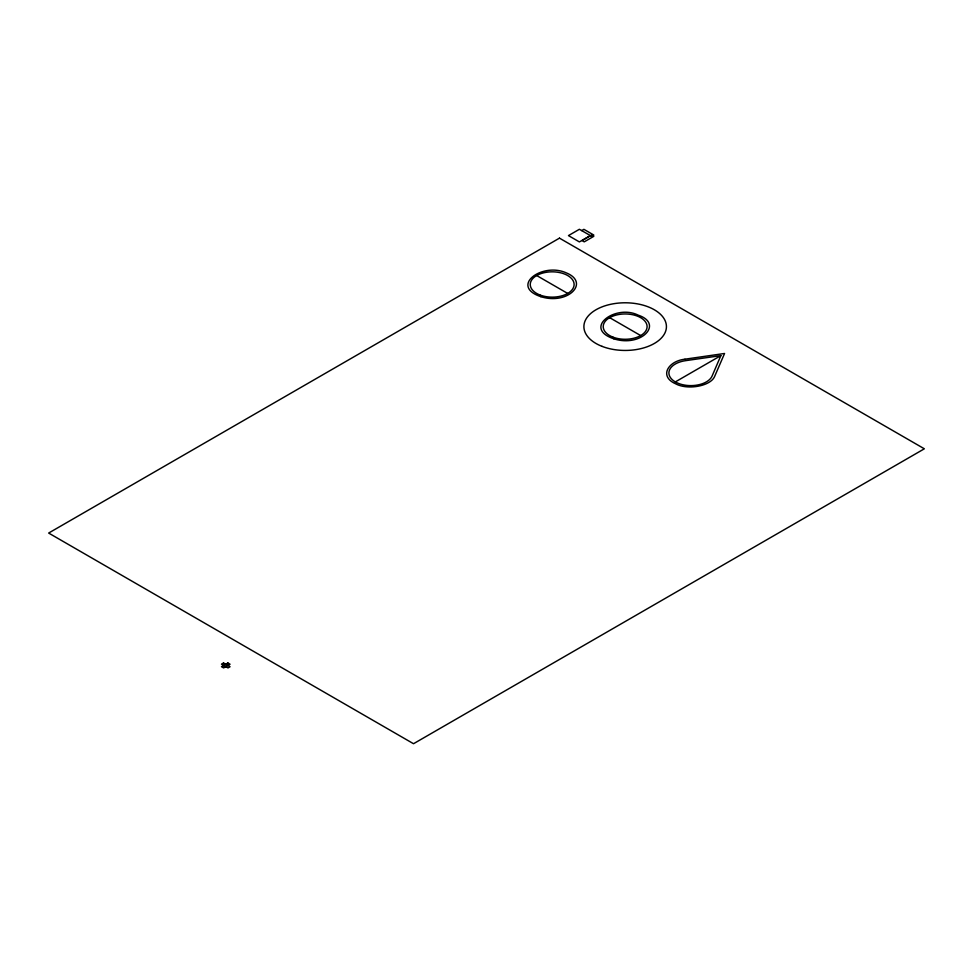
<?xml version="1.0" encoding="UTF-8"?>
<svg xmlns="http://www.w3.org/2000/svg" width="973" height="973" viewBox="0 0 973 973"><rect width="100%" height="100%" fill="white"/><g stroke="black" fill="none" stroke-linecap="round" stroke-linejoin="round"><path stroke-width="1.46" d="M720.859 355.619L712.114 376.004A21.929 12.661 0 0 1 689.054 385.576A21.929 12.661 0 0 1 668.974 373.985A21.929 12.661 0 0 1 685.564 360.667L720.859 355.619L675.323 381.915M581.708 230.589L583.897 229.324L593.822 235.052L591.633 236.317L579.397 229.275L568.451 235.6L579.397 241.924L590.343 235.6M684.87 359.195C668.123 361.105 658.66 376.369 675.651 383.812C687.558 390.282 710.144 386.208 714.486 376.794L724.569 353.479L685.028 359.183M536.67 275.529L567.685 293.432M609.645 317.66L640.66 335.563M225.845 664.158L227.998 665.398M223.522 665.508L225.675 666.748M540.854 296.68C567.818 305.254 590.137 282.681 566.468 272.951C542.265 261.822 509.317 286.074 540.854 296.68M613.829 338.811C641.377 347.665 663.89 323.644 638.227 315.167C615.617 303.819 582.255 328.205 613.829 338.811M559.475 238.142L48.65 533.058L413.525 743.725L924.35 448.796L559.475 238.142M591.633 235.052L582.049 240.586L584.238 241.851L593.822 236.317L591.633 235.052M223.522 662.978L221.467 664.158L227.998 667.928L230.054 666.748L223.522 662.978M227.901 662.978L221.467 666.687L223.62 667.928L230.054 664.218L227.901 662.978M602.019 346.352A41.28 23.839 0 0 0 666.323 328.315A41.28 23.839 0 0 0 607.116 305.181A41.28 23.839 0 0 0 602.019 346.352M612.856 337.096A21.929 12.661 0 0 0 647.033 327.524A21.929 12.661 0 0 0 615.568 315.228A21.929 12.661 0 0 0 612.856 337.096M539.881 294.965A21.929 12.661 0 0 0 574.058 285.393A21.929 12.661 0 0 0 542.593 273.097A21.929 12.661 0 0 0 539.881 294.965"/></g></svg>
